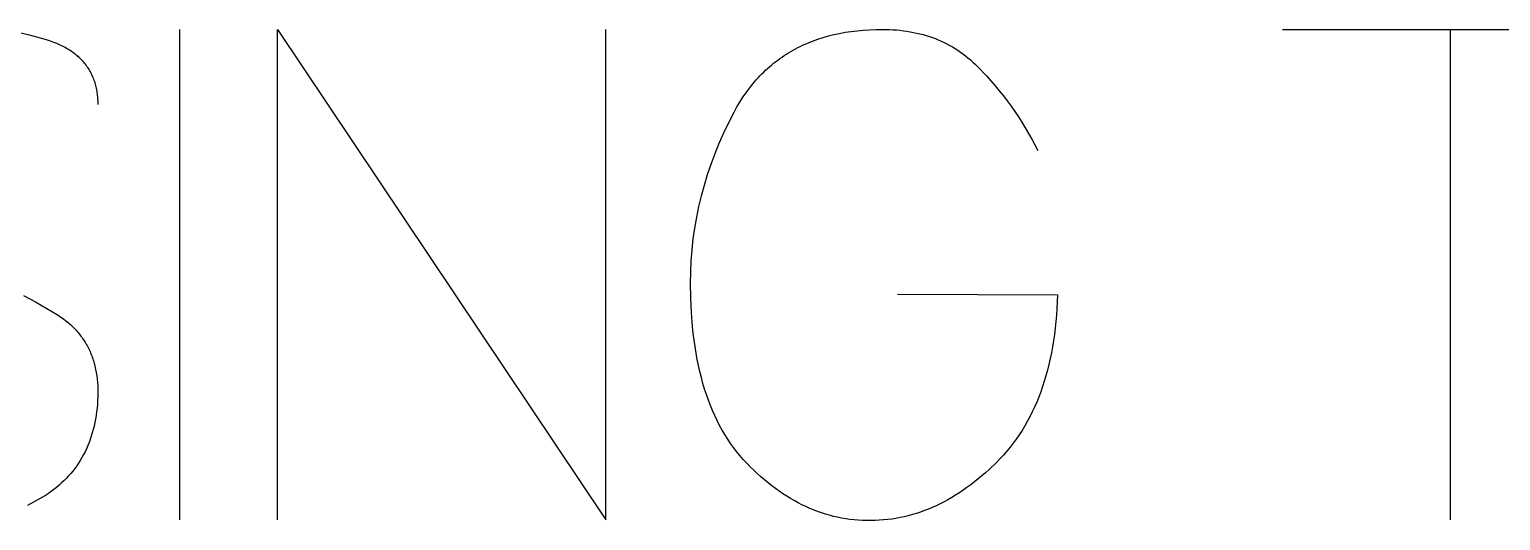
# Model space of a CAD drawing. Header units: millimetres. Extents: x -1220 to 1220, y -1930 to 4220.
# Drawn here: x -626.7 to -404.9, y 3197.7 to 3271.8 of the extents above; entities that cross this region are included whole.
import ezdxf

# ---------------------------------------------------------------- set-up
doc = ezdxf.new("R2010")
doc.units = ezdxf.units.MM
doc.layers.add('TC', color=220, linetype='CONTINUOUS', true_color=0xff00bb)

msp = doc.modelspace()

# ---------------------------------------------------------------- linework, layer by layer
at = {"layer": 'TC'}
for points in [[(-616.31, 3260.53), (-616.32, 3260.99), (-616.33, 3261.22), (-616.35, 3261.44), (-616.36, 3261.67), (-616.39, 3261.89), (-616.41, 3262.11), (-616.44, 3262.32), (-616.47, 3262.53), (-616.51, 3262.74), (-616.55, 3262.95), (-616.6, 3263.16), (-616.65, 3263.36), (-616.7, 3263.56), (-616.76, 3263.76), (-616.82, 3263.95), (-616.89, 3264.15), (-616.96, 3264.34), (-617.03, 3264.53), (-617.11, 3264.71), (-617.19, 3264.89), (-617.28, 3265.07), (-617.37, 3265.25), (-617.46, 3265.43), (-617.56, 3265.6), (-617.66, 3265.77), (-617.76, 3265.94), (-617.87, 3266.1), (-617.99, 3266.26), (-618.1, 3266.42), (-618.22, 3266.58), (-618.35, 3266.74), (-618.48, 3266.89), (-618.61, 3267.04), (-618.75, 3267.19), (-618.89, 3267.33), (-619.03, 3267.47), (-619.18, 3267.61), (-619.34, 3267.75), (-619.49, 3267.88), (-619.65, 3268.02), (-619.82, 3268.15), (-619.99, 3268.27), (-620.16, 3268.4), (-620.34, 3268.52), (-620.52, 3268.64), (-620.7, 3268.76), (-620.89, 3268.87), (-621.09, 3268.98), (-621.28, 3269.09), (-621.48, 3269.2), (-621.69, 3269.3), (-622.11, 3269.5), (-622.55, 3269.69), (-623, 3269.88), (-623.47, 3270.05), (-623.95, 3270.21), (-624.45, 3270.36), (-626.45, 3270.9), (-628.4, 3271.37)], [(-604.05, 3271.84), (-604.05, 3197.84)], [(-589.25, 3197.84), (-589.25, 3271.84), (-539.78, 3197.84), (-539.78, 3271.84)], [(-495.8, 3231.88), (-471.7, 3231.77), (-471.78, 3229.73), (-471.85, 3228.73), (-471.93, 3227.75), (-472.03, 3226.78), (-472.15, 3225.83), (-472.28, 3224.89), (-472.43, 3223.97), (-472.6, 3223.06), (-472.78, 3222.17), (-472.97, 3221.3), (-473.19, 3220.44), (-473.42, 3219.59), (-473.67, 3218.77), (-473.93, 3217.95), (-474.21, 3217.16), (-474.5, 3216.37), (-474.81, 3215.61), (-475.14, 3214.86), (-475.49, 3214.12), (-475.85, 3213.4), (-476.23, 3212.7), (-476.62, 3212.01), (-477.03, 3211.34), (-477.45, 3210.68), (-477.9, 3210.03), (-478.36, 3209.41), (-478.83, 3208.8), (-479.32, 3208.2), (-479.83, 3207.62), (-480.35, 3207.06), (-480.89, 3206.51), (-481.98, 3205.46), (-482.53, 3204.96), (-483.09, 3204.47), (-483.64, 3204.01), (-484.2, 3203.56), (-484.76, 3203.12), (-485.33, 3202.71), (-485.9, 3202.31), (-486.47, 3201.92), (-487.04, 3201.56), (-487.62, 3201.21), (-488.2, 3200.88), (-488.78, 3200.56), (-489.37, 3200.26), (-489.96, 3199.98), (-490.55, 3199.71), (-491.15, 3199.46), (-491.75, 3199.23), (-492.35, 3199.01), (-492.95, 3198.82), (-493.56, 3198.63), (-494.17, 3198.47), (-494.79, 3198.32), (-495.41, 3198.19), (-496.03, 3198.07), (-496.65, 3197.97), (-497.28, 3197.89), (-497.91, 3197.83), (-498.54, 3197.78), (-499.18, 3197.75), (-499.82, 3197.73), (-500.46, 3197.73), (-501.09, 3197.75), (-501.72, 3197.79), (-502.35, 3197.84), (-502.98, 3197.92), (-503.6, 3198), (-504.22, 3198.11), (-504.83, 3198.23), (-505.44, 3198.37), (-506.05, 3198.53), (-506.65, 3198.71), (-507.25, 3198.9), (-507.85, 3199.11), (-508.45, 3199.34), (-509.04, 3199.58), (-509.62, 3199.85), (-510.2, 3200.13), (-510.78, 3200.42), (-511.36, 3200.74), (-511.93, 3201.07), (-512.5, 3201.42), (-513.07, 3201.78), (-513.63, 3202.17), (-514.19, 3202.57), (-514.74, 3202.99), (-515.29, 3203.42), (-515.84, 3203.87), (-516.39, 3204.34), (-516.93, 3204.83), (-517.46, 3205.34), (-518, 3205.86), (-518.53, 3206.4), (-519.05, 3206.96), (-519.55, 3207.53), (-520.04, 3208.13), (-520.51, 3208.74), (-520.96, 3209.38), (-521.4, 3210.03), (-521.82, 3210.7), (-522.23, 3211.39), (-522.62, 3212.1), (-522.99, 3212.82), (-523.34, 3213.57), (-523.68, 3214.33), (-524, 3215.12), (-524.31, 3215.92), (-524.6, 3216.74), (-524.87, 3217.58), (-525.13, 3218.44), (-525.37, 3219.31), (-525.59, 3220.21), (-525.8, 3221.13), (-525.99, 3222.06), (-526.16, 3223.01), (-526.32, 3223.98), (-526.46, 3224.97), (-526.58, 3225.98), (-526.69, 3227.01), (-526.85, 3229.12), (-526.95, 3231.31), (-526.99, 3233.57), (-526.96, 3235.24), (-526.88, 3236.91), (-526.75, 3238.57), (-526.58, 3240.22), (-526.35, 3241.86), (-526.06, 3243.49), (-525.73, 3245.11), (-525.35, 3246.73), (-524.91, 3248.34), (-524.43, 3249.94), (-523.89, 3251.53), (-523.3, 3253.11), (-522.66, 3254.69), (-521.97, 3256.25), (-521.22, 3257.81), (-520.43, 3259.36), (-520.01, 3260.13), (-519.56, 3260.87), (-519.1, 3261.59), (-518.63, 3262.29), (-518.13, 3262.96), (-517.88, 3263.28), (-517.62, 3263.6), (-517.35, 3263.92), (-517.09, 3264.22), (-516.82, 3264.52), (-516.54, 3264.82), (-516.26, 3265.11), (-515.97, 3265.39), (-515.68, 3265.67), (-515.39, 3265.94), (-515.09, 3266.21), (-514.79, 3266.46), (-514.48, 3266.72), (-514.17, 3266.96), (-513.86, 3267.2), (-513.54, 3267.44), (-513.21, 3267.67), (-512.88, 3267.89), (-512.55, 3268.11), (-512.21, 3268.32), (-511.87, 3268.52), (-511.52, 3268.72), (-511.17, 3268.91), (-510.82, 3269.1), (-510.46, 3269.28), (-510.1, 3269.45), (-509.73, 3269.62), (-509.35, 3269.78), (-508.98, 3269.93), (-508.6, 3270.08), (-508.21, 3270.23), (-507.82, 3270.36), (-507.03, 3270.62), (-506.22, 3270.85), (-505.39, 3271.06), (-504.54, 3271.24), (-503.68, 3271.4), (-502.8, 3271.53), (-501.9, 3271.64), (-500.98, 3271.73), (-500.05, 3271.79), (-499.09, 3271.82), (-498.13, 3271.84), (-497.57, 3271.83), (-497.03, 3271.82), (-496.49, 3271.79), (-495.96, 3271.75), (-495.43, 3271.7), (-494.91, 3271.64), (-494.4, 3271.57), (-493.9, 3271.49), (-493.4, 3271.39), (-492.91, 3271.29), (-492.42, 3271.17), (-491.94, 3271.05), (-491.47, 3270.91), (-491, 3270.76), (-490.54, 3270.61), (-490.09, 3270.44), (-489.65, 3270.26), (-489.21, 3270.06), (-488.77, 3269.86), (-488.35, 3269.65), (-487.93, 3269.42), (-487.51, 3269.19), (-487.11, 3268.94), (-486.71, 3268.69), (-486.32, 3268.42), (-485.93, 3268.14), (-485.55, 3267.85), (-485.18, 3267.55), (-484.81, 3267.24), (-484.45, 3266.91), (-484.1, 3266.58), (-483.75, 3266.23), (-482.38, 3264.81), (-481.72, 3264.08), (-481.08, 3263.34), (-480.45, 3262.59), (-479.84, 3261.82), (-479.25, 3261.05), (-478.67, 3260.26), (-478.11, 3259.46), (-477.57, 3258.65), (-477.04, 3257.83), (-476.53, 3257), (-476.04, 3256.15), (-475.56, 3255.3), (-475.1, 3254.43), (-474.66, 3253.55)], [(-437.76, 3271.84), (-386.6, 3271.84)], [(-412.5, 3271.84), (-412.5, 3197.84)], [(-627.56, 3231.7), (-625.77, 3230.74), (-624.03, 3229.74), (-622.34, 3228.71), (-621.93, 3228.44), (-621.54, 3228.16), (-621.16, 3227.87), (-620.97, 3227.72), (-620.79, 3227.57), (-620.61, 3227.42), (-620.44, 3227.26), (-620.27, 3227.11), (-620.1, 3226.95), (-619.94, 3226.78), (-619.78, 3226.62), (-619.62, 3226.45), (-619.47, 3226.28), (-619.32, 3226.11), (-619.18, 3225.93), (-619.04, 3225.76), (-618.9, 3225.58), (-618.77, 3225.4), (-618.64, 3225.21), (-618.51, 3225.02), (-618.39, 3224.84), (-618.27, 3224.64), (-618.15, 3224.45), (-618.04, 3224.25), (-617.93, 3224.05), (-617.82, 3223.85), (-617.72, 3223.65), (-617.62, 3223.44), (-617.53, 3223.23), (-617.44, 3223.02), (-617.35, 3222.81), (-617.27, 3222.59), (-617.19, 3222.38), (-617.11, 3222.16), (-617.04, 3221.93), (-616.97, 3221.71), (-616.91, 3221.48), (-616.79, 3221.02), (-616.68, 3220.54), (-616.59, 3220.06), (-616.51, 3219.57), (-616.45, 3219.07), (-616.4, 3218.55), (-616.37, 3218.03), (-616.35, 3217.5), (-616.35, 3216.96), (-616.36, 3216.41), (-616.38, 3215.85), (-616.42, 3215.28), (-616.47, 3214.71), (-616.54, 3214.15), (-616.61, 3213.6), (-616.7, 3213.05), (-616.81, 3212.52), (-616.92, 3211.99), (-617.05, 3211.48), (-617.19, 3210.97), (-617.34, 3210.47), (-617.5, 3209.99), (-617.68, 3209.51), (-617.87, 3209.04), (-618.07, 3208.57), (-618.28, 3208.12), (-618.51, 3207.68), (-618.75, 3207.25), (-619, 3206.82), (-619.26, 3206.4), (-619.53, 3206), (-619.82, 3205.6), (-620.12, 3205.21), (-620.44, 3204.83), (-620.76, 3204.46), (-621.1, 3204.1), (-621.45, 3203.75), (-621.81, 3203.41), (-622.18, 3203.07), (-622.57, 3202.75), (-622.97, 3202.43), (-623.38, 3202.12), (-623.81, 3201.83), (-624.24, 3201.54), (-625.13, 3201), (-626.03, 3200.49), (-626.94, 3200.02)]]:
    msp.add_lwpolyline(points, dxfattribs=at)

doc.saveas('drawing.dxf')
